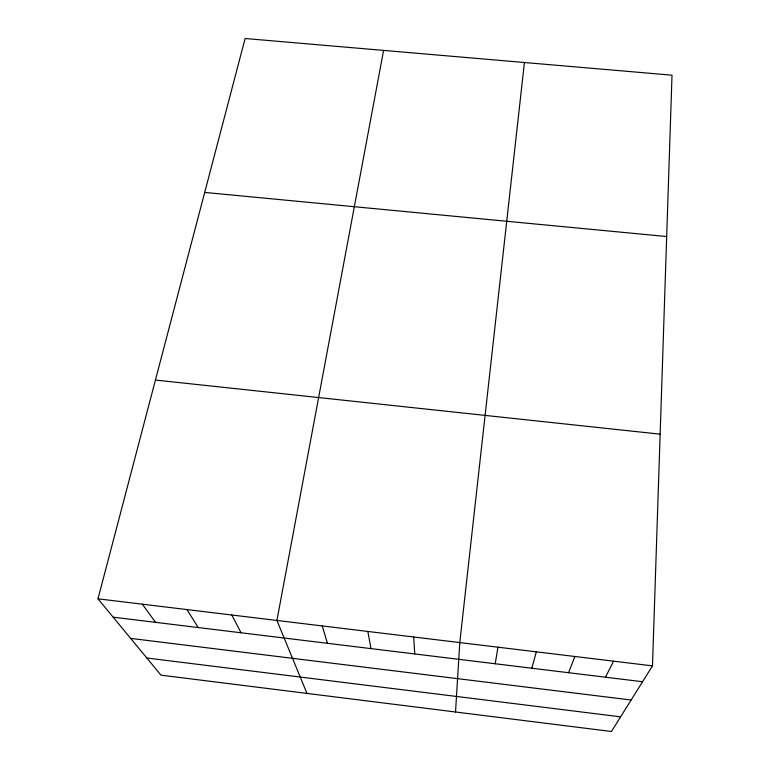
<?xml version="1.0" encoding="UTF-8"?>
<svg xmlns="http://www.w3.org/2000/svg" width="770" height="770" viewBox="0 0 770 770"><rect width="100%" height="100%" fill="white"/><g stroke="black" fill="none" stroke-linecap="round" stroke-linejoin="round"><path stroke-width="1.16" d="M652.479 665.877L672.018 75.191L245.12 38.5L97.983 598.819L160.978 675.146L611.438 731.5L652.479 665.877L97.983 598.819M455.532 711.99L459.786 642.575L524.418 62.505M495.197 663.759L497.969 647.195M383.595 50.397L276.911 620.456L306.951 693.404M531.8 668.225L536.334 651.834M568.558 672.711L574.872 656.492M605.48 677.205L613.584 661.17M204.695 192.423L666.676 236.544M155.424 380.053L660.14 434.164M113.132 617.174L642.565 681.729M130.65 638.397L631.131 700.017M146.829 658.004L620.61 716.832M142.354 604.181L155.55 622.343M186.956 609.58L198.198 627.54M231.809 614.999L241.058 632.767M322.255 625.943L327.452 643.306M367.839 631.458L370.996 648.619M413.683 637.002L414.761 653.951"/></g></svg>
